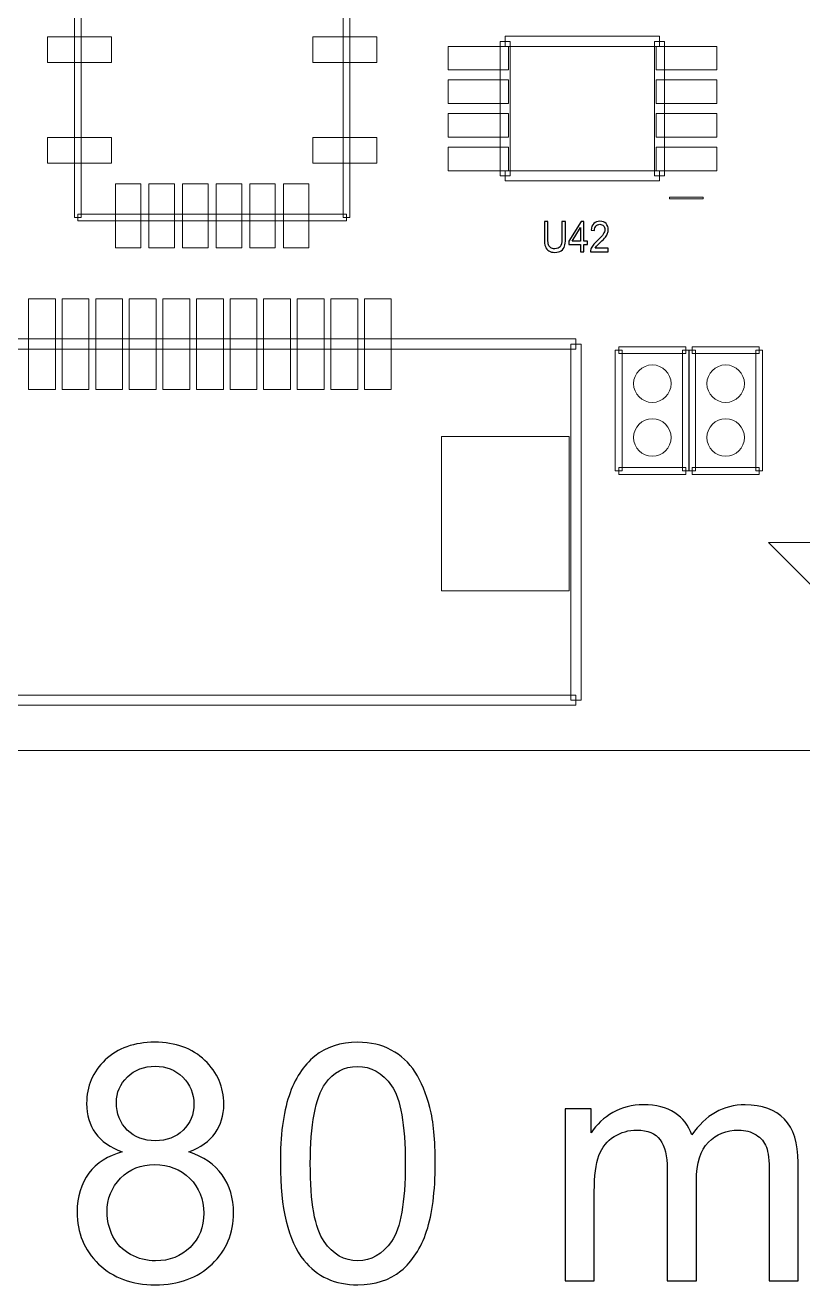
# Model space of a CAD drawing. Header units: millimetres. Extents: x -62 to 58, y -47 to 48.
# Drawn here: x -9.72 to 1.86, y -43.77 to -25.02 of the extents above; entities that cross this region are included whole.
import ezdxf

# ---------------------------------------------------------------- set-up
doc = ezdxf.new("R2010")
doc.units = ezdxf.units.MM
doc.header["$MEASUREMENT"] = 0
for name, color, linetype in [('BG_OUTLINE', 7, 'Continuous'), ('PG_SILKSCREEN_TOP', 7, 'Continuous'), ('PIN_SOLDERMASK_TOP', 7, 'Continuous'), ('RD_SILKSCREEN_TOP', 7, 'Continuous')]:
    doc.layers.add(name, color=color, linetype=linetype)

msp = doc.modelspace()

# ---------------------------------------------------------------- linework, layer by layer
at = {"layer": 'BG_OUTLINE', "lineweight": 9}
msp.add_open_spline([(-39.9999, -35.8165), (-39.9999, -35.8165), (-39.9999, 34.1833), (-39.9999, 34.1833), (-39.9999, 34.1833), (-39.9999, 34.1833), (39.9999, 34.1833), (39.9999, 34.1833), (39.9999, 34.1833), (39.9999, 34.1833), (39.9999, -35.8165), (39.9999, -35.8165), (39.9999, -35.8165), (39.9999, -35.8165), (-39.9999, -35.8165), (-39.9999, -35.8165)], degree=3, knots=[0, 0, 0, 0, 0.25, 0.25, 0.25, 0.25, 0.5, 0.5, 0.5, 0.5, 0.75, 0.75, 0.75, 0.75, 1, 1, 1, 1], dxfattribs=at)
at = {"layer": 'BG_OUTLINE'}
for points, knots in [([(-8.2716, -41.7947), (-8.4518, -41.7289), (-8.5852, -41.635), (-8.6724, -41.5124), (-8.6724, -41.5124), (-8.7589, -41.3906), (-8.8025, -41.244), (-8.8025, -41.0737), (-8.8025, -41.0737), (-8.8025, -40.816), (-8.7103, -40.6004), (-8.5251, -40.425), (-8.5251, -40.425), (-8.3399, -40.2497), (-8.0946, -40.1616), (-7.7876, -40.1616), (-7.7876, -40.1616), (-7.4789, -40.1616), (-7.2303, -40.2513), (-7.0418, -40.4308), (-7.0418, -40.4308), (-6.8541, -40.6102), (-6.7603, -40.8284), (-6.7603, -41.086), (-6.7603, -41.086), (-6.7603, -41.2498), (-6.8031, -41.3922), (-6.8887, -41.514), (-6.8887, -41.514), (-6.9751, -41.635), (-7.1052, -41.7289), (-7.2805, -41.7947), (-7.2805, -41.7947), (-7.064, -41.8655), (-6.8986, -41.9791), (-6.785, -42.1371), (-6.785, -42.1371), (-6.6722, -42.2944), (-6.6154, -42.4829), (-6.6154, -42.701), (-6.6154, -42.701), (-6.6154, -43.0039), (-6.7224, -43.2574), (-6.9356, -43.4632), (-6.9356, -43.4632), (-7.1496, -43.669), (-7.4311, -43.7719), (-7.7801, -43.7719), (-7.7801, -43.7719), (-8.1292, -43.7719), (-8.4098, -43.669), (-8.6239, -43.4624), (-8.6239, -43.4624), (-8.8379, -43.2558), (-8.9449, -42.9981), (-8.9449, -42.6895), (-8.9449, -42.6895), (-8.9449, -42.4598), (-8.8864, -42.2672), (-8.7696, -42.1116), (-8.7696, -42.1116), (-8.6535, -41.9569), (-8.4872, -41.8507), (-8.2716, -41.7947)], [0, 0, 0, 0, 0.0625, 0.0625, 0.0625, 0.0625, 0.125, 0.125, 0.125, 0.125, 0.1875, 0.1875, 0.1875, 0.1875, 0.25, 0.25, 0.25, 0.25, 0.3125, 0.3125, 0.3125, 0.3125, 0.375, 0.375, 0.375, 0.375, 0.4375, 0.4375, 0.4375, 0.4375, 0.5, 0.5, 0.5, 0.5, 0.5625, 0.5625, 0.5625, 0.5625, 0.625, 0.625, 0.625, 0.625, 0.6875, 0.6875, 0.6875, 0.6875, 0.75, 0.75, 0.75, 0.75, 0.8125, 0.8125, 0.8125, 0.8125, 0.875, 0.875, 0.875, 0.875, 0.9375, 0.9375, 0.9375, 0.9375, 1, 1, 1, 1]), ([(-5.9187, -41.9684), (-5.9187, -41.5503), (-5.8759, -41.2136), (-5.7895, -40.9592), (-5.7895, -40.9592), (-5.7039, -40.7041), (-5.5755, -40.5073), (-5.4059, -40.3691), (-5.4059, -40.3691), (-5.2364, -40.2308), (-5.0232, -40.1616), (-4.7664, -40.1616), (-4.7664, -40.1616), (-4.5762, -40.1616), (-4.4099, -40.2003), (-4.2667, -40.2769), (-4.2667, -40.2769), (-4.1235, -40.3526), (-4.0058, -40.4629), (-3.9119, -40.6069), (-3.9119, -40.6069), (-3.8189, -40.751), (-3.7457, -40.9263), (-3.693, -41.1329), (-3.693, -41.1329), (-3.6395, -41.3395), (-3.6131, -41.6177), (-3.6131, -41.9684), (-3.6131, -41.9684), (-3.6131, -42.3833), (-3.6559, -42.7175), (-3.7407, -42.9726), (-3.7407, -42.9726), (-3.8263, -43.2278), (-3.9539, -43.4245), (-4.1235, -43.5636), (-4.1235, -43.5636), (-4.2931, -43.7027), (-4.5071, -43.7719), (-4.7664, -43.7719), (-4.7664, -43.7719), (-5.1071, -43.7719), (-5.3746, -43.6501), (-5.5689, -43.4056), (-5.5689, -43.4056), (-5.8019, -43.1117), (-5.9187, -42.6318), (-5.9187, -41.9684)], [0, 0, 0, 0, 0.0833333, 0.0833333, 0.0833333, 0.0833333, 0.1666667, 0.1666667, 0.1666667, 0.1666667, 0.25, 0.25, 0.25, 0.25, 0.3333333, 0.3333333, 0.3333333, 0.3333333, 0.4166667, 0.4166667, 0.4166667, 0.4166667, 0.5, 0.5, 0.5, 0.5, 0.5833333, 0.5833333, 0.5833333, 0.5833333, 0.6666667, 0.6666667, 0.6666667, 0.6666667, 0.75, 0.75, 0.75, 0.75, 0.8333333, 0.8333333, 0.8333333, 0.8333333, 0.9166667, 0.9166667, 0.9166667, 0.9166667, 1, 1, 1, 1]), ([(-8.3588, -41.0588), (-8.3588, -41.2259), (-8.3045, -41.3626), (-8.1975, -41.4688), (-8.1975, -41.4688), (-8.0896, -41.5749), (-7.9497, -41.6284), (-7.7777, -41.6284), (-7.7777, -41.6284), (-7.6106, -41.6284), (-7.4731, -41.5758), (-7.3661, -41.4704), (-7.3661, -41.4704), (-7.2591, -41.365), (-7.2064, -41.2358), (-7.2064, -41.0835), (-7.2064, -41.0835), (-7.2064, -40.9238), (-7.2607, -40.7905), (-7.371, -40.6818), (-7.371, -40.6818), (-7.4813, -40.5732), (-7.618, -40.5189), (-7.7826, -40.5189), (-7.7826, -40.5189), (-7.9481, -40.5189), (-8.0855, -40.5724), (-8.195, -40.6777), (-8.195, -40.6777), (-8.3045, -40.7839), (-8.3588, -40.9115), (-8.3588, -41.0588)], [0, 0, 0, 0, 0.125, 0.125, 0.125, 0.125, 0.25, 0.25, 0.25, 0.25, 0.375, 0.375, 0.375, 0.375, 0.5, 0.5, 0.5, 0.5, 0.625, 0.625, 0.625, 0.625, 0.75, 0.75, 0.75, 0.75, 0.875, 0.875, 0.875, 0.875, 1, 1, 1, 1]), ([(-5.4726, -41.9684), (-5.4726, -42.5487), (-5.4043, -42.9348), (-5.2685, -43.1274), (-5.2685, -43.1274), (-5.1326, -43.3192), (-4.9656, -43.4155), (-4.7664, -43.4155), (-4.7664, -43.4155), (-4.5663, -43.4155), (-4.3992, -43.3183), (-4.2634, -43.1257), (-4.2634, -43.1257), (-4.1276, -42.9331), (-4.0593, -42.5471), (-4.0593, -41.9684), (-4.0593, -41.9684), (-4.0593, -41.3864), (-4.1276, -40.9996), (-4.2634, -40.8086), (-4.2634, -40.8086), (-4.3992, -40.6168), (-4.568, -40.5213), (-4.7705, -40.5213), (-4.7705, -40.5213), (-4.9705, -40.5213), (-5.1294, -40.6061), (-5.2487, -40.7749), (-5.2487, -40.7749), (-5.3977, -40.9897), (-5.4726, -41.3881), (-5.4726, -41.9684)], [0, 0, 0, 0, 0.125, 0.125, 0.125, 0.125, 0.25, 0.25, 0.25, 0.25, 0.375, 0.375, 0.375, 0.375, 0.5, 0.5, 0.5, 0.5, 0.625, 0.625, 0.625, 0.625, 0.75, 0.75, 0.75, 0.75, 0.875, 0.875, 0.875, 0.875, 1, 1, 1, 1]), ([(-1.6787, -43.7118), (-1.6787, -43.7118), (-1.6787, -41.151), (-1.6787, -41.151), (-1.6787, -41.151), (-1.6787, -41.151), (-1.291, -41.151), (-1.291, -41.151), (-1.291, -41.151), (-1.291, -41.151), (-1.291, -41.5099), (-1.291, -41.5099), (-1.291, -41.5099), (-1.2104, -41.3848), (-1.1034, -41.2836), (-0.97, -41.2078), (-0.97, -41.2078), (-0.8367, -41.1313), (-0.6844, -41.0926), (-0.514, -41.0926), (-0.514, -41.0926), (-0.3247, -41.0926), (-0.1691, -41.1321), (-0.0481, -41.2111), (-0.0481, -41.2111), (0.0737, -41.2901), (0.1593, -41.3996), (0.2087, -41.5412), (0.2087, -41.5412), (0.412, -41.2424), (0.6754, -41.0926), (0.9997, -41.0926), (0.9997, -41.0926), (1.2541, -41.0926), (1.4492, -41.1634), (1.5858, -41.3041), (1.5858, -41.3041), (1.7224, -41.4449), (1.7908, -41.6614), (1.7908, -41.9536), (1.7908, -41.9536), (1.7908, -41.9536), (1.7908, -43.7118), (1.7908, -43.7118), (1.7908, -43.7118), (1.7908, -43.7118), (1.3594, -43.7118), (1.3594, -43.7118), (1.3594, -43.7118), (1.3594, -43.7118), (1.3594, -42.0985), (1.3594, -42.0985), (1.3594, -42.0985), (1.3594, -41.9248), (1.3455, -41.7997), (1.3175, -41.7231), (1.3175, -41.7231), (1.2887, -41.6474), (1.2376, -41.5856), (1.1644, -41.5387), (1.1644, -41.5387), (1.0903, -41.4926), (1.003, -41.4688), (0.9034, -41.4688), (0.9034, -41.4688), (0.7232, -41.4688), (0.5742, -41.5289), (0.4548, -41.649), (0.4548, -41.649), (0.3363, -41.7684), (0.2762, -41.9602), (0.2762, -42.2236), (0.2762, -42.2236), (0.2762, -42.2236), (0.2762, -43.7118), (0.2762, -43.7118), (0.2762, -43.7118), (0.2762, -43.7118), (-0.1576, -43.7118), (-0.1576, -43.7118), (-0.1576, -43.7118), (-0.1576, -43.7118), (-0.1576, -42.0482), (-0.1576, -42.0482), (-0.1576, -42.0482), (-0.1576, -41.8548), (-0.193, -41.7099), (-0.2638, -41.6136), (-0.2638, -41.6136), (-0.3346, -41.5173), (-0.4498, -41.4688), (-0.6111, -41.4688), (-0.6111, -41.4688), (-0.733, -41.4688), (-0.8457, -41.5009), (-0.9494, -41.5659), (-0.9494, -41.5659), (-1.0532, -41.6301), (-1.1289, -41.7239), (-1.175, -41.8474), (-1.175, -41.8474), (-1.2219, -41.9717), (-1.2449, -42.1503), (-1.2449, -42.3833), (-1.2449, -42.3833), (-1.2449, -42.3833), (-1.2449, -43.7118), (-1.2449, -43.7118), (-1.2449, -43.7118), (-1.2449, -43.7118), (-1.6787, -43.7118), (-1.6787, -43.7118)], [0, 0, 0, 0, 0.0357143, 0.0357143, 0.0357143, 0.0357143, 0.0714286, 0.0714286, 0.0714286, 0.0714286, 0.1071429, 0.1071429, 0.1071429, 0.1071429, 0.1428571, 0.1428571, 0.1428571, 0.1428571, 0.1785714, 0.1785714, 0.1785714, 0.1785714, 0.2142857, 0.2142857, 0.2142857, 0.2142857, 0.25, 0.25, 0.25, 0.25, 0.2857143, 0.2857143, 0.2857143, 0.2857143, 0.3214286, 0.3214286, 0.3214286, 0.3214286, 0.3571429, 0.3571429, 0.3571429, 0.3571429, 0.3928571, 0.3928571, 0.3928571, 0.3928571, 0.4285714, 0.4285714, 0.4285714, 0.4285714, 0.4642857, 0.4642857, 0.4642857, 0.4642857, 0.5, 0.5, 0.5, 0.5, 0.5357143, 0.5357143, 0.5357143, 0.5357143, 0.5714286, 0.5714286, 0.5714286, 0.5714286, 0.6071429, 0.6071429, 0.6071429, 0.6071429, 0.6428571, 0.6428571, 0.6428571, 0.6428571, 0.6785714, 0.6785714, 0.6785714, 0.6785714, 0.7142857, 0.7142857, 0.7142857, 0.7142857, 0.75, 0.75, 0.75, 0.75, 0.7857143, 0.7857143, 0.7857143, 0.7857143, 0.8214286, 0.8214286, 0.8214286, 0.8214286, 0.8571429, 0.8571429, 0.8571429, 0.8571429, 0.8928571, 0.8928571, 0.8928571, 0.8928571, 0.9285714, 0.9285714, 0.9285714, 0.9285714, 0.9642857, 0.9642857, 0.9642857, 0.9642857, 1, 1, 1, 1]), ([(-8.4987, -42.6919), (-8.4987, -42.8154), (-8.4691, -42.9356), (-8.4107, -43.0508), (-8.4107, -43.0508), (-8.3522, -43.1669), (-8.265, -43.2566), (-8.1489, -43.32), (-8.1489, -43.32), (-8.0328, -43.3834), (-7.9086, -43.4155), (-7.7752, -43.4155), (-7.7752, -43.4155), (-7.5678, -43.4155), (-7.3966, -43.3488), (-7.2616, -43.2146), (-7.2616, -43.2146), (-7.1266, -43.0813), (-7.0591, -42.9117), (-7.0591, -42.7059), (-7.0591, -42.7059), (-7.0591, -42.4969), (-7.1282, -42.324), (-7.2673, -42.1874), (-7.2673, -42.1874), (-7.4064, -42.0507), (-7.5809, -41.9824), (-7.79, -41.9824), (-7.79, -41.9824), (-7.9942, -41.9824), (-8.1629, -42.0499), (-8.2971, -42.1849), (-8.2971, -42.1849), (-8.4312, -42.3207), (-8.4987, -42.4894), (-8.4987, -42.6919)], [0, 0, 0, 0, 0.1111111, 0.1111111, 0.1111111, 0.1111111, 0.2222222, 0.2222222, 0.2222222, 0.2222222, 0.3333333, 0.3333333, 0.3333333, 0.3333333, 0.4444444, 0.4444444, 0.4444444, 0.4444444, 0.5555556, 0.5555556, 0.5555556, 0.5555556, 0.6666667, 0.6666667, 0.6666667, 0.6666667, 0.7777778, 0.7777778, 0.7777778, 0.7777778, 0.8888889, 0.8888889, 0.8888889, 0.8888889, 1, 1, 1, 1])]:
    msp.add_open_spline(points, degree=3, knots=knots, dxfattribs=at)
at = {"layer": 'PG_SILKSCREEN_TOP', "lineweight": 9}
for points, knots in [([(-8.8841, -27.8866), (-8.8841, -27.8866), (-8.9841, -27.8866), (-8.9841, -27.8866), (-8.9841, -27.8866), (-8.9841, -27.8866), (-8.9841, -24.3865), (-8.9841, -24.3865), (-8.9841, -24.3865), (-8.9841, -24.3865), (-8.8841, -24.3865), (-8.8841, -24.3865), (-8.8841, -24.3865), (-8.8841, -24.3865), (-8.8841, -27.8866), (-8.8841, -27.8866)], [0, 0, 0, 0, 0.25, 0.25, 0.25, 0.25, 0.5, 0.5, 0.5, 0.5, 0.75, 0.75, 0.75, 0.75, 1, 1, 1, 1]), ([(-4.9842, -24.3865), (-4.9842, -24.3865), (-4.8842, -24.3865), (-4.8842, -24.3865), (-4.8842, -24.3865), (-4.8842, -24.3865), (-4.8842, -27.8866), (-4.8842, -27.8866), (-4.8842, -27.8866), (-4.8842, -27.8866), (-4.9842, -27.8866), (-4.9842, -27.8866), (-4.9842, -27.8866), (-4.9842, -27.8866), (-4.9842, -24.3865), (-4.9842, -24.3865)], [0, 0, 0, 0, 0.25, 0.25, 0.25, 0.25, 0.5, 0.5, 0.5, 0.5, 0.75, 0.75, 0.75, 0.75, 1, 1, 1, 1]), ([(-2.4974, -27.2635), (-2.4974, -27.2635), (-2.6474, -27.2635), (-2.6474, -27.2635), (-2.6474, -27.2635), (-2.6474, -27.2635), (-2.6474, -25.2636), (-2.6474, -25.2636), (-2.6474, -25.2636), (-2.6474, -25.2636), (-2.4974, -25.2636), (-2.4974, -25.2636), (-2.4974, -25.2636), (-2.4974, -25.2636), (-2.4974, -27.2635), (-2.4974, -27.2635)], [0, 0, 0, 0, 0.25, 0.25, 0.25, 0.25, 0.5, 0.5, 0.5, 0.5, 0.75, 0.75, 0.75, 0.75, 1, 1, 1, 1]), ([(-2.5724, -25.3386), (-2.5724, -25.3386), (-2.5724, -25.1885), (-2.5724, -25.1885), (-2.5724, -25.1885), (-2.5724, -25.1885), (-0.2723, -25.1885), (-0.2723, -25.1885), (-0.2723, -25.1885), (-0.2723, -25.1885), (-0.2723, -25.3386), (-0.2723, -25.3386), (-0.2723, -25.3386), (-0.2723, -25.3386), (-2.5724, -25.3386), (-2.5724, -25.3386)], [0, 0, 0, 0, 0.25, 0.25, 0.25, 0.25, 0.5, 0.5, 0.5, 0.5, 0.75, 0.75, 0.75, 0.75, 1, 1, 1, 1]), ([(-0.3473, -25.2636), (-0.3473, -25.2636), (-0.1973, -25.2636), (-0.1973, -25.2636), (-0.1973, -25.2636), (-0.1973, -25.2636), (-0.1973, -27.2635), (-0.1973, -27.2635), (-0.1973, -27.2635), (-0.1973, -27.2635), (-0.3473, -27.2635), (-0.3473, -27.2635), (-0.3473, -27.2635), (-0.3473, -27.2635), (-0.3473, -25.2636), (-0.3473, -25.2636)], [0, 0, 0, 0, 0.25, 0.25, 0.25, 0.25, 0.5, 0.5, 0.5, 0.5, 0.75, 0.75, 0.75, 0.75, 1, 1, 1, 1]), ([(-0.2723, -27.1885), (-0.2723, -27.1885), (-0.2723, -27.3386), (-0.2723, -27.3386), (-0.2723, -27.3386), (-0.2723, -27.3386), (-2.5724, -27.3386), (-2.5724, -27.3386), (-2.5724, -27.3386), (-2.5724, -27.3386), (-2.5724, -27.1885), (-2.5724, -27.1885), (-2.5724, -27.1885), (-2.5724, -27.1885), (-0.2723, -27.1885), (-0.2723, -27.1885)], [0, 0, 0, 0, 0.25, 0.25, 0.25, 0.25, 0.5, 0.5, 0.5, 0.5, 0.75, 0.75, 0.75, 0.75, 1, 1, 1, 1]), ([(0.3769, -27.6098), (0.3769, -27.6098), (-0.1229, -27.6098), (-0.1229, -27.6098), (-0.1229, -27.6098), (-0.1229, -27.6098), (-0.1229, -27.5844), (-0.1229, -27.5844), (-0.1229, -27.5844), (-0.1229, -27.5844), (0.3769, -27.5844), (0.3769, -27.5844), (0.3769, -27.5844), (0.3769, -27.5844), (0.3769, -27.6098), (0.3769, -27.6098)], [0, 0, 0, 0, 0.25, 0.25, 0.25, 0.25, 0.5, 0.5, 0.5, 0.5, 0.75, 0.75, 0.75, 0.75, 1, 1, 1, 1]), ([(-4.9342, -27.8366), (-4.9342, -27.8366), (-4.9342, -27.9366), (-4.9342, -27.9366), (-4.9342, -27.9366), (-4.9342, -27.9366), (-8.9341, -27.9366), (-8.9341, -27.9366), (-8.9341, -27.9366), (-8.9341, -27.9366), (-8.9341, -27.8366), (-8.9341, -27.8366), (-8.9341, -27.8366), (-8.9341, -27.8366), (-4.9342, -27.8366), (-4.9342, -27.8366)], [0, 0, 0, 0, 0.25, 0.25, 0.25, 0.25, 0.5, 0.5, 0.5, 0.5, 0.75, 0.75, 0.75, 0.75, 1, 1, 1, 1]), ([(-1.5173, -29.6937), (-1.5173, -29.6937), (-1.5173, -29.8438), (-1.5173, -29.8438), (-1.5173, -29.8438), (-1.5173, -29.8438), (-22.9174, -29.8438), (-22.9174, -29.8438), (-22.9174, -29.8438), (-22.9174, -29.8438), (-22.9174, -29.6937), (-22.9174, -29.6937), (-22.9174, -29.6937), (-22.9174, -29.6937), (-1.5173, -29.6937), (-1.5173, -29.6937)], [0, 0, 0, 0, 0.25, 0.25, 0.25, 0.25, 0.5, 0.5, 0.5, 0.5, 0.75, 0.75, 0.75, 0.75, 1, 1, 1, 1]), ([(-1.4423, -35.0687), (-1.4423, -35.0687), (-1.5924, -35.0687), (-1.5924, -35.0687), (-1.5924, -35.0687), (-1.5924, -35.0687), (-1.5924, -29.7688), (-1.5924, -29.7688), (-1.5924, -29.7688), (-1.5924, -29.7688), (-1.4423, -29.7688), (-1.4423, -29.7688), (-1.4423, -29.7688), (-1.4423, -29.7688), (-1.4423, -35.0687), (-1.4423, -35.0687)], [0, 0, 0, 0, 0.25, 0.25, 0.25, 0.25, 0.5, 0.5, 0.5, 0.5, 0.75, 0.75, 0.75, 0.75, 1, 1, 1, 1]), ([(-0.8808, -29.9118), (-0.8808, -29.9118), (-0.8808, -29.8102), (-0.8808, -29.8102), (-0.8808, -29.8102), (-0.8808, -29.8102), (0.1188, -29.8102), (0.1188, -29.8102), (0.1188, -29.8102), (0.1188, -29.8102), (0.1188, -29.9118), (0.1188, -29.9118), (0.1188, -29.9118), (0.1188, -29.9118), (-0.8808, -29.9118), (-0.8808, -29.9118)], [0, 0, 0, 0, 0.25, 0.25, 0.25, 0.25, 0.5, 0.5, 0.5, 0.5, 0.75, 0.75, 0.75, 0.75, 1, 1, 1, 1]), ([(0.2113, -29.9118), (0.2113, -29.9118), (0.2113, -29.8102), (0.2113, -29.8102), (0.2113, -29.8102), (0.2113, -29.8102), (1.211, -29.8102), (1.211, -29.8102), (1.211, -29.8102), (1.211, -29.8102), (1.211, -29.9118), (1.211, -29.9118), (1.211, -29.9118), (1.211, -29.9118), (0.2113, -29.9118), (0.2113, -29.9118)], [0, 0, 0, 0, 0.25, 0.25, 0.25, 0.25, 0.5, 0.5, 0.5, 0.5, 0.75, 0.75, 0.75, 0.75, 1, 1, 1, 1]), ([(-0.83, -31.6577), (-0.83, -31.6577), (-0.9316, -31.6577), (-0.9316, -31.6577), (-0.9316, -31.6577), (-0.9316, -31.6577), (-0.9316, -29.861), (-0.9316, -29.861), (-0.9316, -29.861), (-0.9316, -29.861), (-0.83, -29.861), (-0.83, -29.861), (-0.83, -29.861), (-0.83, -29.861), (-0.83, -31.6577), (-0.83, -31.6577)], [0, 0, 0, 0, 0.25, 0.25, 0.25, 0.25, 0.5, 0.5, 0.5, 0.5, 0.75, 0.75, 0.75, 0.75, 1, 1, 1, 1]), ([(0.068, -29.861), (0.068, -29.861), (0.1696, -29.861), (0.1696, -29.861), (0.1696, -29.861), (0.1696, -29.861), (0.1696, -31.6577), (0.1696, -31.6577), (0.1696, -31.6577), (0.1696, -31.6577), (0.068, -31.6577), (0.068, -31.6577), (0.068, -31.6577), (0.068, -31.6577), (0.068, -29.861), (0.068, -29.861)], [0, 0, 0, 0, 0.25, 0.25, 0.25, 0.25, 0.5, 0.5, 0.5, 0.5, 0.75, 0.75, 0.75, 0.75, 1, 1, 1, 1]), ([(0.2621, -31.6577), (0.2621, -31.6577), (0.1605, -31.6577), (0.1605, -31.6577), (0.1605, -31.6577), (0.1605, -31.6577), (0.1605, -29.861), (0.1605, -29.861), (0.1605, -29.861), (0.1605, -29.861), (0.2621, -29.861), (0.2621, -29.861), (0.2621, -29.861), (0.2621, -29.861), (0.2621, -31.6577), (0.2621, -31.6577)], [0, 0, 0, 0, 0.25, 0.25, 0.25, 0.25, 0.5, 0.5, 0.5, 0.5, 0.75, 0.75, 0.75, 0.75, 1, 1, 1, 1]), ([(1.1602, -29.861), (1.1602, -29.861), (1.2618, -29.861), (1.2618, -29.861), (1.2618, -29.861), (1.2618, -29.861), (1.2618, -31.6577), (1.2618, -31.6577), (1.2618, -31.6577), (1.2618, -31.6577), (1.1602, -31.6577), (1.1602, -31.6577), (1.1602, -31.6577), (1.1602, -31.6577), (1.1602, -29.861), (1.1602, -29.861)], [0, 0, 0, 0, 0.25, 0.25, 0.25, 0.25, 0.5, 0.5, 0.5, 0.5, 0.75, 0.75, 0.75, 0.75, 1, 1, 1, 1]), ([(0.1188, -31.6069), (0.1188, -31.6069), (0.1188, -31.7085), (0.1188, -31.7085), (0.1188, -31.7085), (0.1188, -31.7085), (-0.8808, -31.7085), (-0.8808, -31.7085), (-0.8808, -31.7085), (-0.8808, -31.7085), (-0.8808, -31.6069), (-0.8808, -31.6069), (-0.8808, -31.6069), (-0.8808, -31.6069), (0.1188, -31.6069), (0.1188, -31.6069)], [0, 0, 0, 0, 0.25, 0.25, 0.25, 0.25, 0.5, 0.5, 0.5, 0.5, 0.75, 0.75, 0.75, 0.75, 1, 1, 1, 1]), ([(1.211, -31.6069), (1.211, -31.6069), (1.211, -31.7085), (1.211, -31.7085), (1.211, -31.7085), (1.211, -31.7085), (0.2113, -31.7085), (0.2113, -31.7085), (0.2113, -31.7085), (0.2113, -31.7085), (0.2113, -31.6069), (0.2113, -31.6069), (0.2113, -31.6069), (0.2113, -31.6069), (1.211, -31.6069), (1.211, -31.6069)], [0, 0, 0, 0, 0.25, 0.25, 0.25, 0.25, 0.5, 0.5, 0.5, 0.5, 0.75, 0.75, 0.75, 0.75, 1, 1, 1, 1]), ([(2.3644, -32.7248), (2.3644, -32.7248), (1.3484, -32.7248), (1.3484, -32.7248), (1.3484, -32.7248), (1.3484, -32.7248), (2.3644, -33.7408), (2.3644, -33.7408), (2.3644, -33.7408), (2.3644, -33.7408), (2.3644, -32.7248), (2.3644, -32.7248)], [0, 0, 0, 0, 0.3333333, 0.3333333, 0.3333333, 0.3333333, 0.6666667, 0.6666667, 0.6666667, 0.6666667, 1, 1, 1, 1]), ([(-22.9174, -35.1437), (-22.9174, -35.1437), (-22.9174, -34.9937), (-22.9174, -34.9937), (-22.9174, -34.9937), (-22.9174, -34.9937), (-1.5173, -34.9937), (-1.5173, -34.9937), (-1.5173, -34.9937), (-1.5173, -34.9937), (-1.5173, -35.1437), (-1.5173, -35.1437), (-1.5173, -35.1437), (-1.5173, -35.1437), (-22.9174, -35.1437), (-22.9174, -35.1437)], [0, 0, 0, 0, 0.25, 0.25, 0.25, 0.25, 0.5, 0.5, 0.5, 0.5, 0.75, 0.75, 0.75, 0.75, 1, 1, 1, 1])]:
    msp.add_open_spline(points, degree=3, knots=knots, dxfattribs=at)
at = {"layer": 'PIN_SOLDERMASK_TOP', "lineweight": 9}
for points in [[(-9.3842, -25.1965), (-9.3842, -25.1965), (-8.4341, -25.1965), (-8.4341, -25.1965), (-8.4341, -25.1965), (-8.4341, -25.1965), (-8.4341, -25.5765), (-8.4341, -25.5765), (-8.4341, -25.5765), (-8.4341, -25.5765), (-9.3842, -25.5765), (-9.3842, -25.5765), (-9.3842, -25.5765), (-9.3842, -25.5765), (-9.3842, -25.1965), (-9.3842, -25.1965)], [(-5.4342, -25.1965), (-5.4342, -25.1965), (-4.4841, -25.1965), (-4.4841, -25.1965), (-4.4841, -25.1965), (-4.4841, -25.1965), (-4.4841, -25.5765), (-4.4841, -25.5765), (-4.4841, -25.5765), (-4.4841, -25.5765), (-5.4342, -25.5765), (-5.4342, -25.5765), (-5.4342, -25.5765), (-5.4342, -25.5765), (-5.4342, -25.1965), (-5.4342, -25.1965)], [(-2.5224, -25.6885), (-2.5224, -25.6885), (-3.4224, -25.6885), (-3.4224, -25.6885), (-3.4224, -25.6885), (-3.4224, -25.6885), (-3.4224, -25.3385), (-3.4224, -25.3385), (-3.4224, -25.3385), (-3.4224, -25.3385), (-2.5224, -25.3385), (-2.5224, -25.3385), (-2.5224, -25.3385), (-2.5224, -25.3385), (-2.5224, -25.6885), (-2.5224, -25.6885)], [(0.5776, -25.6885), (0.5776, -25.6885), (-0.3223, -25.6885), (-0.3223, -25.6885), (-0.3223, -25.6885), (-0.3223, -25.6885), (-0.3223, -25.3385), (-0.3223, -25.3385), (-0.3223, -25.3385), (-0.3223, -25.3385), (0.5776, -25.3385), (0.5776, -25.3385), (0.5776, -25.3385), (0.5776, -25.3385), (0.5776, -25.6885), (0.5776, -25.6885)], [(-2.5224, -26.1885), (-2.5224, -26.1885), (-3.4224, -26.1885), (-3.4224, -26.1885), (-3.4224, -26.1885), (-3.4224, -26.1885), (-3.4224, -25.8385), (-3.4224, -25.8385), (-3.4224, -25.8385), (-3.4224, -25.8385), (-2.5224, -25.8385), (-2.5224, -25.8385), (-2.5224, -25.8385), (-2.5224, -25.8385), (-2.5224, -26.1885), (-2.5224, -26.1885)], [(0.5776, -26.1885), (0.5776, -26.1885), (-0.3223, -26.1885), (-0.3223, -26.1885), (-0.3223, -26.1885), (-0.3223, -26.1885), (-0.3223, -25.8385), (-0.3223, -25.8385), (-0.3223, -25.8385), (-0.3223, -25.8385), (0.5776, -25.8385), (0.5776, -25.8385), (0.5776, -25.8385), (0.5776, -25.8385), (0.5776, -26.1885), (0.5776, -26.1885)], [(-2.5224, -26.6886), (-2.5224, -26.6886), (-3.4224, -26.6886), (-3.4224, -26.6886), (-3.4224, -26.6886), (-3.4224, -26.6886), (-3.4224, -26.3386), (-3.4224, -26.3386), (-3.4224, -26.3386), (-3.4224, -26.3386), (-2.5224, -26.3386), (-2.5224, -26.3386), (-2.5224, -26.3386), (-2.5224, -26.3386), (-2.5224, -26.6886), (-2.5224, -26.6886)], [(0.5776, -26.6886), (0.5776, -26.6886), (-0.3223, -26.6886), (-0.3223, -26.6886), (-0.3223, -26.6886), (-0.3223, -26.6886), (-0.3223, -26.3386), (-0.3223, -26.3386), (-0.3223, -26.3386), (-0.3223, -26.3386), (0.5776, -26.3386), (0.5776, -26.3386), (0.5776, -26.3386), (0.5776, -26.3386), (0.5776, -26.6886), (0.5776, -26.6886)], [(-9.3842, -26.6966), (-9.3842, -26.6966), (-8.4341, -26.6966), (-8.4341, -26.6966), (-8.4341, -26.6966), (-8.4341, -26.6966), (-8.4341, -27.0766), (-8.4341, -27.0766), (-8.4341, -27.0766), (-8.4341, -27.0766), (-9.3842, -27.0766), (-9.3842, -27.0766), (-9.3842, -27.0766), (-9.3842, -27.0766), (-9.3842, -26.6966), (-9.3842, -26.6966)], [(-5.4342, -26.6966), (-5.4342, -26.6966), (-4.4841, -26.6966), (-4.4841, -26.6966), (-4.4841, -26.6966), (-4.4841, -26.6966), (-4.4841, -27.0766), (-4.4841, -27.0766), (-4.4841, -27.0766), (-4.4841, -27.0766), (-5.4342, -27.0766), (-5.4342, -27.0766), (-5.4342, -27.0766), (-5.4342, -27.0766), (-5.4342, -26.6966), (-5.4342, -26.6966)], [(-2.5224, -27.1886), (-2.5224, -27.1886), (-3.4224, -27.1886), (-3.4224, -27.1886), (-3.4224, -27.1886), (-3.4224, -27.1886), (-3.4224, -26.8386), (-3.4224, -26.8386), (-3.4224, -26.8386), (-3.4224, -26.8386), (-2.5224, -26.8386), (-2.5224, -26.8386), (-2.5224, -26.8386), (-2.5224, -26.8386), (-2.5224, -27.1886), (-2.5224, -27.1886)], [(0.5776, -27.1886), (0.5776, -27.1886), (-0.3223, -27.1886), (-0.3223, -27.1886), (-0.3223, -27.1886), (-0.3223, -27.1886), (-0.3223, -26.8386), (-0.3223, -26.8386), (-0.3223, -26.8386), (-0.3223, -26.8386), (0.5776, -26.8386), (0.5776, -26.8386), (0.5776, -26.8386), (0.5776, -26.8386), (0.5776, -27.1886), (0.5776, -27.1886)], [(-7.9942, -27.3865), (-7.9942, -27.3865), (-7.9942, -28.3365), (-7.9942, -28.3365), (-7.9942, -28.3365), (-7.9942, -28.3365), (-8.3742, -28.3365), (-8.3742, -28.3365), (-8.3742, -28.3365), (-8.3742, -28.3365), (-8.3742, -27.3865), (-8.3742, -27.3865), (-8.3742, -27.3865), (-8.3742, -27.3865), (-7.9942, -27.3865), (-7.9942, -27.3865)], [(-7.4942, -27.3865), (-7.4942, -27.3865), (-7.4942, -28.3365), (-7.4942, -28.3365), (-7.4942, -28.3365), (-7.4942, -28.3365), (-7.8742, -28.3365), (-7.8742, -28.3365), (-7.8742, -28.3365), (-7.8742, -28.3365), (-7.8742, -27.3865), (-7.8742, -27.3865), (-7.8742, -27.3865), (-7.8742, -27.3865), (-7.4942, -27.3865), (-7.4942, -27.3865)], [(-6.9942, -27.3865), (-6.9942, -27.3865), (-6.9942, -28.3365), (-6.9942, -28.3365), (-6.9942, -28.3365), (-6.9942, -28.3365), (-7.3742, -28.3365), (-7.3742, -28.3365), (-7.3742, -28.3365), (-7.3742, -28.3365), (-7.3742, -27.3865), (-7.3742, -27.3865), (-7.3742, -27.3865), (-7.3742, -27.3865), (-6.9942, -27.3865), (-6.9942, -27.3865)], [(-6.4941, -27.3865), (-6.4941, -27.3865), (-6.4941, -28.3365), (-6.4941, -28.3365), (-6.4941, -28.3365), (-6.4941, -28.3365), (-6.8741, -28.3365), (-6.8741, -28.3365), (-6.8741, -28.3365), (-6.8741, -28.3365), (-6.8741, -27.3865), (-6.8741, -27.3865), (-6.8741, -27.3865), (-6.8741, -27.3865), (-6.4941, -27.3865), (-6.4941, -27.3865)], [(-5.9941, -27.3865), (-5.9941, -27.3865), (-5.9941, -28.3365), (-5.9941, -28.3365), (-5.9941, -28.3365), (-5.9941, -28.3365), (-6.3741, -28.3365), (-6.3741, -28.3365), (-6.3741, -28.3365), (-6.3741, -28.3365), (-6.3741, -27.3865), (-6.3741, -27.3865), (-6.3741, -27.3865), (-6.3741, -27.3865), (-5.9941, -27.3865), (-5.9941, -27.3865)], [(-5.4941, -27.3865), (-5.4941, -27.3865), (-5.4941, -28.3365), (-5.4941, -28.3365), (-5.4941, -28.3365), (-5.4941, -28.3365), (-5.8741, -28.3365), (-5.8741, -28.3365), (-5.8741, -28.3365), (-5.8741, -28.3365), (-5.8741, -27.3865), (-5.8741, -27.3865), (-5.8741, -27.3865), (-5.8741, -27.3865), (-5.4941, -27.3865), (-5.4941, -27.3865)], [(-9.2673, -29.0937), (-9.2673, -29.0937), (-9.2673, -30.4438), (-9.2673, -30.4438), (-9.2673, -30.4438), (-9.2673, -30.4438), (-9.6673, -30.4438), (-9.6673, -30.4438), (-9.6673, -30.4438), (-9.6673, -30.4438), (-9.6673, -29.0937), (-9.6673, -29.0937), (-9.6673, -29.0937), (-9.6673, -29.0937), (-9.2673, -29.0937), (-9.2673, -29.0937)], [(-8.7673, -29.0937), (-8.7673, -29.0937), (-8.7673, -30.4438), (-8.7673, -30.4438), (-8.7673, -30.4438), (-8.7673, -30.4438), (-9.1673, -30.4438), (-9.1673, -30.4438), (-9.1673, -30.4438), (-9.1673, -30.4438), (-9.1673, -29.0937), (-9.1673, -29.0937), (-9.1673, -29.0937), (-9.1673, -29.0937), (-8.7673, -29.0937), (-8.7673, -29.0937)], [(-8.2673, -29.0937), (-8.2673, -29.0937), (-8.2673, -30.4438), (-8.2673, -30.4438), (-8.2673, -30.4438), (-8.2673, -30.4438), (-8.6673, -30.4438), (-8.6673, -30.4438), (-8.6673, -30.4438), (-8.6673, -30.4438), (-8.6673, -29.0937), (-8.6673, -29.0937), (-8.6673, -29.0937), (-8.6673, -29.0937), (-8.2673, -29.0937), (-8.2673, -29.0937)], [(-7.7673, -29.0937), (-7.7673, -29.0937), (-7.7673, -30.4438), (-7.7673, -30.4438), (-7.7673, -30.4438), (-7.7673, -30.4438), (-8.1673, -30.4438), (-8.1673, -30.4438), (-8.1673, -30.4438), (-8.1673, -30.4438), (-8.1673, -29.0937), (-8.1673, -29.0937), (-8.1673, -29.0937), (-8.1673, -29.0937), (-7.7673, -29.0937), (-7.7673, -29.0937)], [(-7.2673, -29.0937), (-7.2673, -29.0937), (-7.2673, -30.4438), (-7.2673, -30.4438), (-7.2673, -30.4438), (-7.2673, -30.4438), (-7.6673, -30.4438), (-7.6673, -30.4438), (-7.6673, -30.4438), (-7.6673, -30.4438), (-7.6673, -29.0937), (-7.6673, -29.0937), (-7.6673, -29.0937), (-7.6673, -29.0937), (-7.2673, -29.0937), (-7.2673, -29.0937)], [(-6.7673, -29.0937), (-6.7673, -29.0937), (-6.7673, -30.4438), (-6.7673, -30.4438), (-6.7673, -30.4438), (-6.7673, -30.4438), (-7.1673, -30.4438), (-7.1673, -30.4438), (-7.1673, -30.4438), (-7.1673, -30.4438), (-7.1673, -29.0937), (-7.1673, -29.0937), (-7.1673, -29.0937), (-7.1673, -29.0937), (-6.7673, -29.0937), (-6.7673, -29.0937)], [(-6.2673, -29.0937), (-6.2673, -29.0937), (-6.2673, -30.4438), (-6.2673, -30.4438), (-6.2673, -30.4438), (-6.2673, -30.4438), (-6.6673, -30.4438), (-6.6673, -30.4438), (-6.6673, -30.4438), (-6.6673, -30.4438), (-6.6673, -29.0937), (-6.6673, -29.0937), (-6.6673, -29.0937), (-6.6673, -29.0937), (-6.2673, -29.0937), (-6.2673, -29.0937)], [(-5.7674, -29.0937), (-5.7674, -29.0937), (-5.7674, -30.4438), (-5.7674, -30.4438), (-5.7674, -30.4438), (-5.7674, -30.4438), (-6.1673, -30.4438), (-6.1673, -30.4438), (-6.1673, -30.4438), (-6.1673, -30.4438), (-6.1673, -29.0937), (-6.1673, -29.0937), (-6.1673, -29.0937), (-6.1673, -29.0937), (-5.7674, -29.0937), (-5.7674, -29.0937)], [(-5.2674, -29.0937), (-5.2674, -29.0937), (-5.2674, -30.4438), (-5.2674, -30.4438), (-5.2674, -30.4438), (-5.2674, -30.4438), (-5.6674, -30.4438), (-5.6674, -30.4438), (-5.6674, -30.4438), (-5.6674, -30.4438), (-5.6674, -29.0937), (-5.6674, -29.0937), (-5.6674, -29.0937), (-5.6674, -29.0937), (-5.2674, -29.0937), (-5.2674, -29.0937)], [(-4.7674, -29.0937), (-4.7674, -29.0937), (-4.7674, -30.4438), (-4.7674, -30.4438), (-4.7674, -30.4438), (-4.7674, -30.4438), (-5.1674, -30.4438), (-5.1674, -30.4438), (-5.1674, -30.4438), (-5.1674, -30.4438), (-5.1674, -29.0937), (-5.1674, -29.0937), (-5.1674, -29.0937), (-5.1674, -29.0937), (-4.7674, -29.0937), (-4.7674, -29.0937)], [(-4.2674, -29.0937), (-4.2674, -29.0937), (-4.2674, -30.4438), (-4.2674, -30.4438), (-4.2674, -30.4438), (-4.2674, -30.4438), (-4.6674, -30.4438), (-4.6674, -30.4438), (-4.6674, -30.4438), (-4.6674, -30.4438), (-4.6674, -29.0937), (-4.6674, -29.0937), (-4.6674, -29.0937), (-4.6674, -29.0937), (-4.2674, -29.0937), (-4.2674, -29.0937)], [(-0.1016, -30.3585), (-0.1016, -30.2042), (-0.2266, -30.0791), (-0.3809, -30.0791), (-0.3809, -30.0791), (-0.5353, -30.0791), (-0.6603, -30.2042), (-0.6603, -30.3585), (-0.6603, -30.3585), (-0.6604, -30.5128), (-0.5353, -30.6379), (-0.381, -30.6379), (-0.381, -30.6379), (-0.2266, -30.6379), (-0.1016, -30.5128), (-0.1016, -30.3585)], [(0.9906, -30.3585), (0.9906, -30.2042), (0.8655, -30.0791), (0.7112, -30.0791), (0.7112, -30.0791), (0.5568, -30.0791), (0.4318, -30.2042), (0.4318, -30.3585), (0.4318, -30.3585), (0.4317, -30.5128), (0.5568, -30.6379), (0.7111, -30.6379), (0.7111, -30.6379), (0.8655, -30.6379), (0.9905, -30.5128), (0.9905, -30.3585)], [(-0.1016, -31.1602), (-0.1016, -31.0059), (-0.2266, -30.8808), (-0.3809, -30.8808), (-0.3809, -30.8808), (-0.5353, -30.8808), (-0.6603, -31.0059), (-0.6603, -31.1602), (-0.6603, -31.1602), (-0.6604, -31.3145), (-0.5353, -31.4396), (-0.381, -31.4396), (-0.381, -31.4396), (-0.2266, -31.4396), (-0.1016, -31.3145), (-0.1016, -31.1602)], [(0.9906, -31.1602), (0.9906, -31.0059), (0.8655, -30.8808), (0.7112, -30.8808), (0.7112, -30.8808), (0.5568, -30.8808), (0.4318, -31.0059), (0.4318, -31.1602), (0.4318, -31.1602), (0.4317, -31.3145), (0.5568, -31.4396), (0.7111, -31.4396), (0.7111, -31.4396), (0.8655, -31.4396), (0.9905, -31.3145), (0.9905, -31.1602)], [(-1.6174, -31.1437), (-1.6174, -31.1437), (-1.6174, -33.4437), (-1.6174, -33.4437), (-1.6174, -33.4437), (-1.6174, -33.4437), (-3.5174, -33.4437), (-3.5174, -33.4437), (-3.5174, -33.4437), (-3.5174, -33.4437), (-3.5174, -31.1437), (-3.5174, -31.1437), (-3.5174, -31.1437), (-3.5174, -31.1437), (-1.6174, -31.1437), (-1.6174, -31.1437)]]:
    msp.add_open_spline(points, degree=3, knots=[0, 0, 0, 0, 0.25, 0.25, 0.25, 0.25, 0.5, 0.5, 0.5, 0.5, 0.75, 0.75, 0.75, 0.75, 1, 1, 1, 1], dxfattribs=at)
at = {"layer": 'RD_SILKSCREEN_TOP', "color": 142}
for points, knots in [([(-1.7265, -27.9426), (-1.7265, -27.9426), (-1.6734, -27.9426), (-1.6734, -27.9426), (-1.6734, -27.9426), (-1.6734, -27.9426), (-1.6734, -28.2053), (-1.6734, -28.2053), (-1.6734, -28.2053), (-1.6734, -28.2509), (-1.678, -28.2872), (-1.6871, -28.3141), (-1.6871, -28.3141), (-1.6963, -28.341), (-1.7126, -28.3628), (-1.7364, -28.3796), (-1.7364, -28.3796), (-1.7602, -28.3966), (-1.7912, -28.4049), (-1.8298, -28.4049), (-1.8298, -28.4049), (-1.8673, -28.4049), (-1.898, -28.3976), (-1.9217, -28.3829), (-1.9217, -28.3829), (-1.9456, -28.3683), (-1.9627, -28.347), (-1.9728, -28.3192), (-1.9728, -28.3192), (-1.983, -28.2914), (-1.988, -28.2535), (-1.988, -28.2053), (-1.988, -28.2053), (-1.988, -28.2053), (-1.988, -27.9426), (-1.988, -27.9426), (-1.988, -27.9426), (-1.988, -27.9426), (-1.9351, -27.9426), (-1.9351, -27.9426), (-1.9351, -27.9426), (-1.9351, -27.9426), (-1.9351, -28.205), (-1.9351, -28.205), (-1.9351, -28.205), (-1.9351, -28.2445), (-1.9319, -28.2736), (-1.9254, -28.2922), (-1.9254, -28.2922), (-1.919, -28.3109), (-1.9078, -28.3253), (-1.8922, -28.3355), (-1.8922, -28.3355), (-1.8765, -28.3457), (-1.8572, -28.3507), (-1.8344, -28.3507), (-1.8344, -28.3507), (-1.7955, -28.3507), (-1.7678, -28.3407), (-1.7512, -28.3206), (-1.7512, -28.3206), (-1.7347, -28.3006), (-1.7265, -28.2621), (-1.7265, -28.205), (-1.7265, -28.205), (-1.7265, -28.205), (-1.7265, -27.9426), (-1.7265, -27.9426)], [0, 0, 0, 0, 0.0588235, 0.0588235, 0.0588235, 0.0588235, 0.1176471, 0.1176471, 0.1176471, 0.1176471, 0.1764706, 0.1764706, 0.1764706, 0.1764706, 0.2352941, 0.2352941, 0.2352941, 0.2352941, 0.2941176, 0.2941176, 0.2941176, 0.2941176, 0.3529412, 0.3529412, 0.3529412, 0.3529412, 0.4117647, 0.4117647, 0.4117647, 0.4117647, 0.4705882, 0.4705882, 0.4705882, 0.4705882, 0.5294118, 0.5294118, 0.5294118, 0.5294118, 0.5882353, 0.5882353, 0.5882353, 0.5882353, 0.6470588, 0.6470588, 0.6470588, 0.6470588, 0.7058824, 0.7058824, 0.7058824, 0.7058824, 0.7647059, 0.7647059, 0.7647059, 0.7647059, 0.8235294, 0.8235294, 0.8235294, 0.8235294, 0.8823529, 0.8823529, 0.8823529, 0.8823529, 0.9411765, 0.9411765, 0.9411765, 0.9411765, 1, 1, 1, 1]), ([(-1.4478, -28.3972), (-1.4478, -28.3972), (-1.4478, -28.2884), (-1.4478, -28.2884), (-1.4478, -28.2884), (-1.4478, -28.2884), (-1.6214, -28.2884), (-1.6214, -28.2884), (-1.6214, -28.2884), (-1.6214, -28.2884), (-1.6214, -28.2372), (-1.6214, -28.2372), (-1.6214, -28.2372), (-1.6214, -28.2372), (-1.4388, -27.9426), (-1.4388, -27.9426), (-1.4388, -27.9426), (-1.4388, -27.9426), (-1.3986, -27.9426), (-1.3986, -27.9426), (-1.3986, -27.9426), (-1.3986, -27.9426), (-1.3986, -28.2372), (-1.3986, -28.2372), (-1.3986, -28.2372), (-1.3986, -28.2372), (-1.3446, -28.2372), (-1.3446, -28.2372), (-1.3446, -28.2372), (-1.3446, -28.2372), (-1.3446, -28.2884), (-1.3446, -28.2884), (-1.3446, -28.2884), (-1.3446, -28.2884), (-1.3986, -28.2884), (-1.3986, -28.2884), (-1.3986, -28.2884), (-1.3986, -28.2884), (-1.3986, -28.3972), (-1.3986, -28.3972), (-1.3986, -28.3972), (-1.3986, -28.3972), (-1.4478, -28.3972), (-1.4478, -28.3972)], [0, 0, 0, 0, 0.0909091, 0.0909091, 0.0909091, 0.0909091, 0.1818182, 0.1818182, 0.1818182, 0.1818182, 0.2727273, 0.2727273, 0.2727273, 0.2727273, 0.3636364, 0.3636364, 0.3636364, 0.3636364, 0.4545455, 0.4545455, 0.4545455, 0.4545455, 0.5454545, 0.5454545, 0.5454545, 0.5454545, 0.6363636, 0.6363636, 0.6363636, 0.6363636, 0.7272727, 0.7272727, 0.7272727, 0.7272727, 0.8181818, 0.8181818, 0.8181818, 0.8181818, 0.9090909, 0.9090909, 0.9090909, 0.9090909, 1, 1, 1, 1]), ([(-1.4478, -28.2372), (-1.4478, -28.2372), (-1.4478, -28.0323), (-1.4478, -28.0323), (-1.4478, -28.0323), (-1.4478, -28.0323), (-1.573, -28.2372), (-1.573, -28.2372), (-1.573, -28.2372), (-1.573, -28.2372), (-1.4478, -28.2372), (-1.4478, -28.2372)], [0, 0, 0, 0, 0.3333333, 0.3333333, 0.3333333, 0.3333333, 0.6666667, 0.6666667, 0.6666667, 0.6666667, 1, 1, 1, 1]), ([(-1.0363, -28.3435), (-1.0363, -28.3435), (-1.0363, -28.3972), (-1.0363, -28.3972), (-1.0363, -28.3972), (-1.0363, -28.3972), (-1.3006, -28.3972), (-1.3006, -28.3972), (-1.3006, -28.3972), (-1.3011, -28.3838), (-1.2991, -28.3708), (-1.295, -28.3585), (-1.295, -28.3585), (-1.2883, -28.3379), (-1.2775, -28.3178), (-1.2627, -28.2979), (-1.2627, -28.2979), (-1.2477, -28.2781), (-1.2263, -28.2552), (-1.1984, -28.2291), (-1.1984, -28.2291), (-1.1549, -28.1886), (-1.1255, -28.1565), (-1.1102, -28.1328), (-1.1102, -28.1328), (-1.095, -28.1092), (-1.0873, -28.0868), (-1.0873, -28.0657), (-1.0873, -28.0657), (-1.0873, -28.0436), (-1.0943, -28.025), (-1.1082, -28.0097), (-1.1082, -28.0097), (-1.1222, -27.9946), (-1.1403, -27.987), (-1.1626, -27.987), (-1.1626, -27.987), (-1.1863, -27.987), (-1.2052, -27.995), (-1.2193, -28.0112), (-1.2193, -28.0112), (-1.2336, -28.0273), (-1.2408, -28.0496), (-1.241, -28.0781), (-1.241, -28.0781), (-1.241, -28.0781), (-1.2915, -28.0723), (-1.2915, -28.0723), (-1.2915, -28.0723), (-1.2879, -28.0294), (-1.2749, -27.9968), (-1.2524, -27.9744), (-1.2524, -27.9744), (-1.2299, -27.952), (-1.1995, -27.9407), (-1.1615, -27.9407), (-1.1615, -27.9407), (-1.1231, -27.9407), (-1.0928, -27.9529), (-1.0704, -27.977), (-1.0704, -27.977), (-1.048, -28.0013), (-1.0368, -28.0312), (-1.0368, -28.067), (-1.0368, -28.067), (-1.0368, -28.0852), (-1.04, -28.1031), (-1.0466, -28.1207), (-1.0466, -28.1207), (-1.0532, -28.1382), (-1.0641, -28.1567), (-1.0793, -28.1761), (-1.0793, -28.1761), (-1.0944, -28.1956), (-1.1197, -28.2223), (-1.155, -28.2561), (-1.155, -28.2561), (-1.1845, -28.2843), (-1.2033, -28.3033), (-1.2117, -28.3134), (-1.2117, -28.3134), (-1.2201, -28.3233), (-1.227, -28.3334), (-1.2325, -28.3435), (-1.2325, -28.3435), (-1.2325, -28.3435), (-1.0363, -28.3435), (-1.0363, -28.3435)], [0, 0, 0, 0, 0.0454545, 0.0454545, 0.0454545, 0.0454545, 0.0909091, 0.0909091, 0.0909091, 0.0909091, 0.1363636, 0.1363636, 0.1363636, 0.1363636, 0.1818182, 0.1818182, 0.1818182, 0.1818182, 0.2272727, 0.2272727, 0.2272727, 0.2272727, 0.2727273, 0.2727273, 0.2727273, 0.2727273, 0.3181818, 0.3181818, 0.3181818, 0.3181818, 0.3636364, 0.3636364, 0.3636364, 0.3636364, 0.4090909, 0.4090909, 0.4090909, 0.4090909, 0.4545455, 0.4545455, 0.4545455, 0.4545455, 0.5, 0.5, 0.5, 0.5, 0.5454545, 0.5454545, 0.5454545, 0.5454545, 0.5909091, 0.5909091, 0.5909091, 0.5909091, 0.6363636, 0.6363636, 0.6363636, 0.6363636, 0.6818182, 0.6818182, 0.6818182, 0.6818182, 0.7272727, 0.7272727, 0.7272727, 0.7272727, 0.7727273, 0.7727273, 0.7727273, 0.7727273, 0.8181818, 0.8181818, 0.8181818, 0.8181818, 0.8636364, 0.8636364, 0.8636364, 0.8636364, 0.9090909, 0.9090909, 0.9090909, 0.9090909, 0.9545455, 0.9545455, 0.9545455, 0.9545455, 1, 1, 1, 1])]:
    msp.add_open_spline(points, degree=3, knots=knots, dxfattribs=at)

doc.saveas('drawing.dxf')
